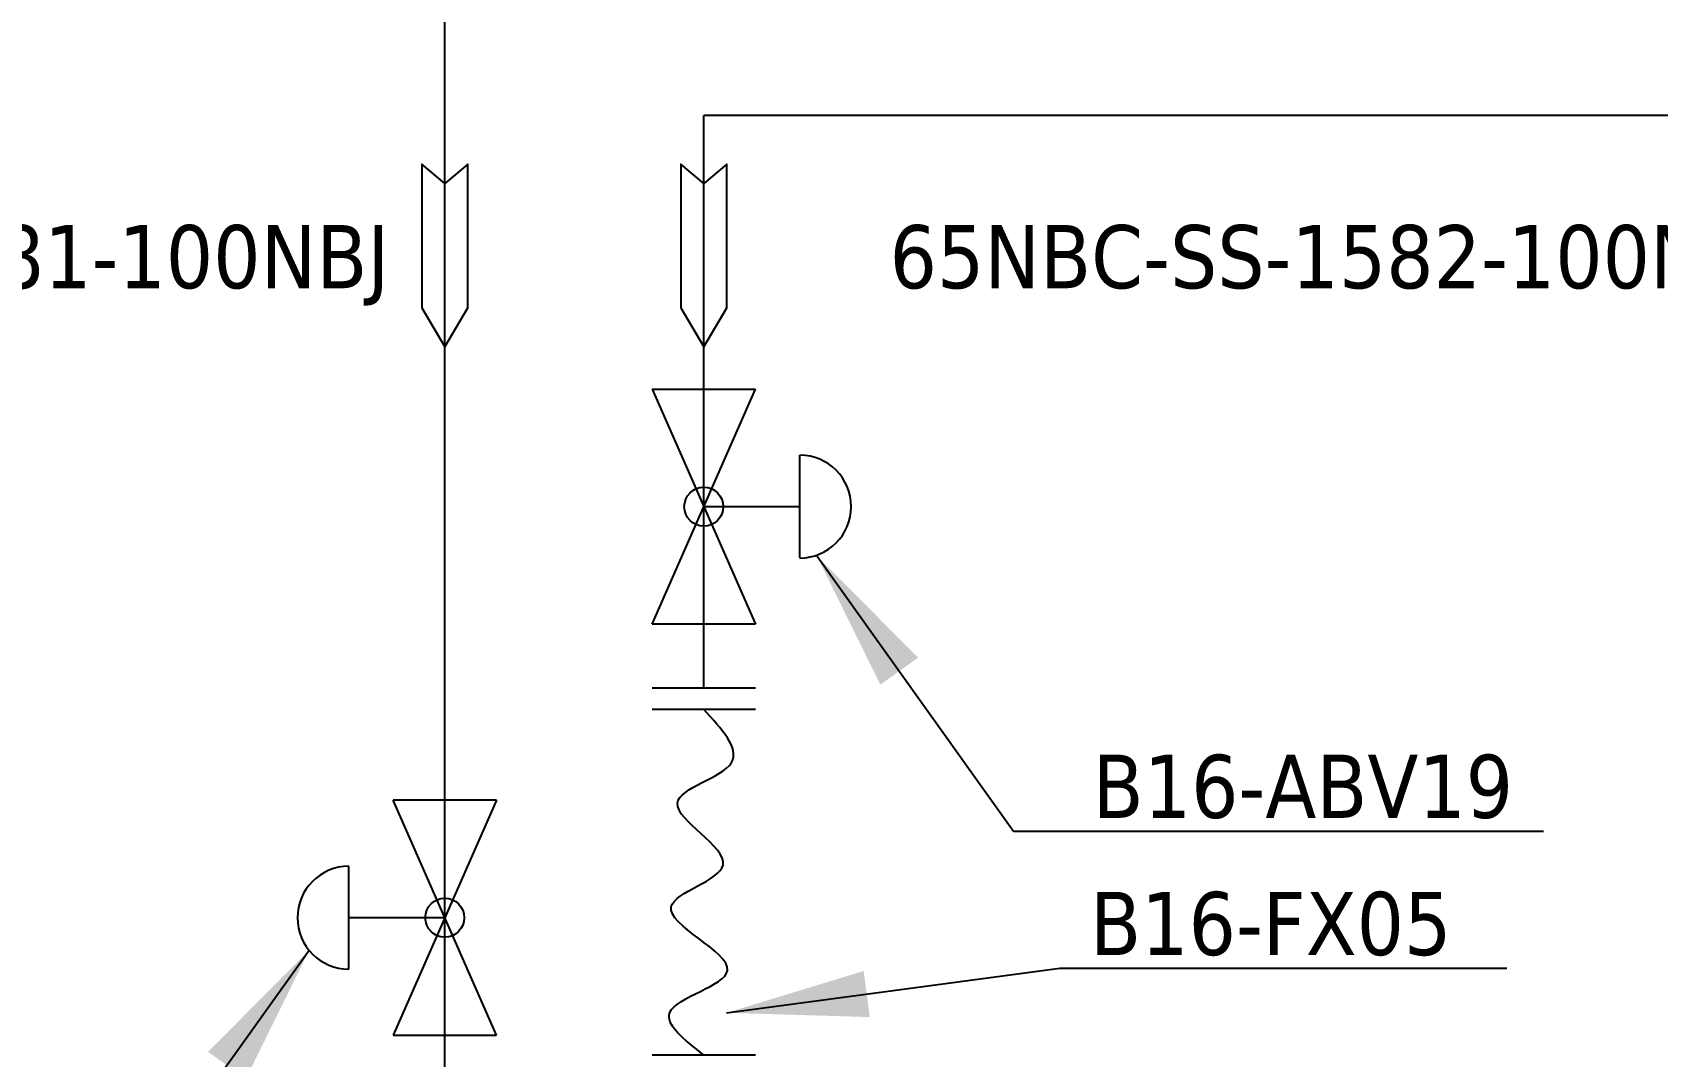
# Model space of a CAD drawing. Header units: millimetres. Extents: x -6314 to 11113, y -129 to 3675.
# Drawn here: x 7505.3 to 7792.8, y 1865.6 to 2046.8 of the extents above; entities that cross this region are included whole.
import ezdxf

# ---------------------------------------------------------------- set-up
doc = ezdxf.new("R2010")
doc.units = ezdxf.units.MM
doc.layers.add('HW LINE', color=1, linetype='Continuous')
doc.dimstyles.new('ISO-25', dxfattribs={"dimtxt": 2.5, "dimasz": 2.5, "dimexe": 1.25, "dimexo": 0.625, "dimtad": 1, "dimtxsty": 'Standard', "dimcen": 2.5, "dimadec": 0, "dimazin": 0, "dimtfac": 1, "dimtmove": 0, "dimatfit": 3, "dimfxl": 1, "dimarcsym": 0})

msp = doc.modelspace()

# ---------------------------------------------------------------- linework, layer by layer
for p, q in [((7578.26, 1858.05), (7578.26, 2402.51)), ((7578.26, 1858.05), (7578.26, 2402.51)), ((7624.07, 1930.79), (7624.07, 2032.06)), ((7832.44, 2032.06), (7624.07, 2032.06))]:
    msp.add_line(p, q)
at = {"linetype": 'Continuous', "lineweight": -3}
for p, q in [((7614.95, 1942.1), (7633.2, 1983.69)), ((7614.95, 1983.69), (7633.2, 1942.1)), ((7614.95, 1983.69), (7633.2, 1983.69)), ((7641.04, 1953.8), (7641.04, 1971.99)), ((7624.07, 1962.89), (7641.04, 1962.89)), ((7633.2, 1942.1), (7614.95, 1942.1)), ((7633.2, 1930.79), (7614.95, 1930.79)), ((7633.2, 1926.99), (7614.95, 1926.99)), ((7587.38, 1869.36), (7569.14, 1910.95)), ((7587.38, 1910.95), (7569.14, 1869.36)), ((7587.38, 1910.95), (7569.14, 1910.95)), ((7561.29, 1881.06), (7561.29, 1899.26)), ((7578.26, 1890.16), (7561.29, 1890.16)), ((7569.14, 1869.36), (7587.38, 1869.36)), ((7633.2, 1865.87), (7614.95, 1865.87))]:
    msp.add_line(p, q, dxfattribs=at)
for centre in [(7624.07, 1962.89), (7578.26, 1890.16)]:
    msp.add_circle(centre, 3.45)
for centre, start, end in [((7641.04, 1962.89), 270, 90), ((7561.29, 1890.16), 90, 270)]:
    msp.add_arc(centre, 9.1, start, end, dxfattribs=at)
msp.add_spline([(7624.07, 1865.87), (7618.07, 1873.4), (7628.27, 1880.84), (7618.31, 1892.15), (7627.47, 1899.46), (7619.42, 1910.46), (7628.97, 1917.63), (7624.07, 1926.99)], degree=3)
at = {"layer": 'HW LINE'}
for points in [[(7574.17, 1998.06), (7578.26, 1991.18), (7582.35, 1998.06), (7582.35, 2023.46), (7578.26, 2020.02), (7574.17, 2023.46), (7574.17, 1998.06)], [(7619.98, 1998.06), (7624.07, 1991.18), (7628.16, 1998.06), (7628.16, 2023.46), (7624.07, 2020.02), (7619.98, 2023.46), (7619.98, 1998.06)]]:
    msp.add_lwpolyline(points, close=True, dxfattribs=at)

# ---------------------------------------------------------------- texts
at = {"char_height": 11.1664}
for s, insert, width, attachment_point in [('\\pxt9;{\\fTahoma|b0|i0|c0|p34;65NBC-SS-1581-100NBJ}', (7568.45, 2012.69), 635.627, 3), ('\\pxt9;{\\fTahoma|b0|i0|c0|p34;65NBC-SS-1582-100NBJ}', (7814.21, 2012.69), 635.627, 3), ('{\\fTahoma|b0|i0|c0|p34;B16-ABV19}', (7767.22, 1918.99), 777.1843, 3), ('{\\fTahoma|b0|i0|c0|p34;B16-FX05}', (7692.4, 1894.73), 777.1843, 1)]:
    msp.add_mtext(s, dxfattribs=dict(at, insert=insert, width=width, attachment_point=attachment_point))

# ---------------------------------------------------------------- leaders
at = {"linetype": 'Continuous', "lineweight": -3}
for points in [[(7644.1, 1954.12), (7678.87, 1905.49), (7772.58, 1905.49)], [(7554.26, 1884.39), (7519.48, 1835.76), (7425.77, 1835.76)], [(7628.11, 1873.34), (7687.04, 1881.23), (7766.13, 1881.23)]]:
    msp.add_leader(points, dimstyle='ISO-25', override={"dimscale": 10, "dimtad": 0}, dxfattribs=at)

doc.saveas('drawing.dxf')
